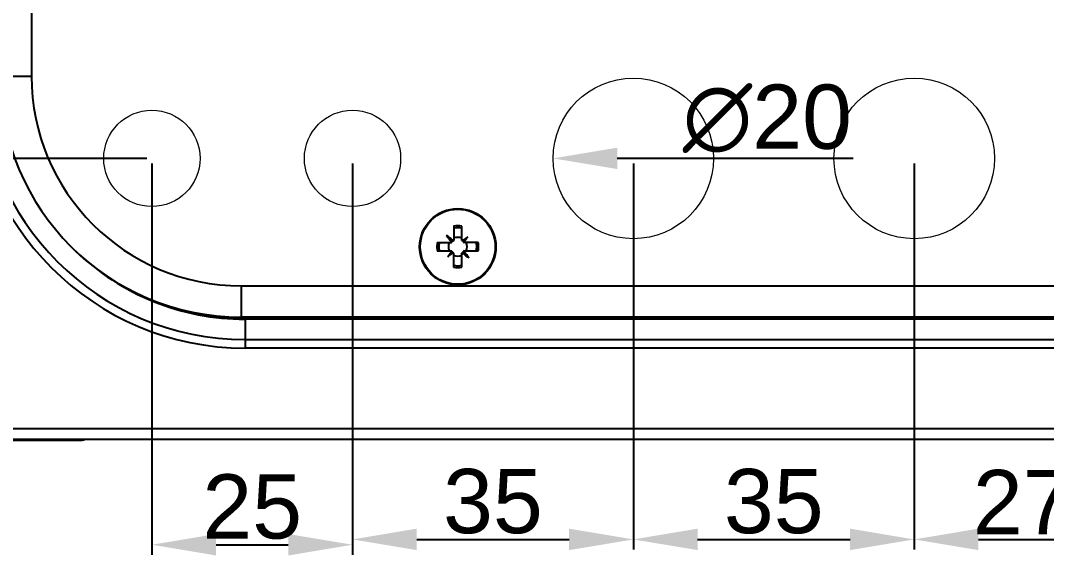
# Model space of a CAD drawing. Header units: millimetres. Extents: x 46697 to 51381, y 25488 to 34806.
# Drawn here: x 50716 to 50843.8, y 28194.2 to 28260.8 of the extents above; entities that cross this region are included whole.
import ezdxf

# ---------------------------------------------------------------- set-up
doc = ezdxf.new("R2010")
doc.units = ezdxf.units.MM
doc.layers.add('000-KOTIRANJE', color=254, linetype='Continuous', lineweight=5)
doc.layers.add('000-PI-Oprema', color=30, linetype='Continuous', lineweight=5)
doc.layers.add('000-PI-ORMAR', color=51, linetype='Continuous')
doc.styles.get("Standard").update_dxf_attribs({"font": 'arial.ttf'})
doc.dimstyles.new('ISO-25-lb', dxfattribs={"dimtxt": 8, "dimasz": 8, "dimexe": 1.25, "dimexo": 0.625, "dimtad": 1, "dimdec": 1, "dimtxsty": 'Standard', "dimcen": 5, "dimadec": 0, "dimazin": 0, "dimtfac": 1, "dimtdec": 1, "dimtmove": 0, "dimatfit": 3, "dimfxl": 1, "dimarcsym": 0})

# ---------------------------------------------------------------- blocks, each defined once
blk = doc.blocks.new('NSYCRN325150_bottom')
at = {"layer": '000-PI-ORMAR'}
for p, q in [((49582.1, 30811.47), (49582.1, 30781.97)), ((49578.22, 30781.97), (49582.1, 30781.97)), ((49634.71, 30763.27), (49634.71, 30761.5)), ((49635.74, 30761.5), (49635.74, 30763.27)), ((49634.49, 30761.45), (49633.83, 30762.11)), ((49635.95, 30761.45), (49636.47, 30761.97)), ((49632.86, 30760.72), (49632.61, 30760.72)), ((49632.67, 30761.24), (49634.44, 30761.24)), ((49634.4, 30761.37), (49634.26, 30761.24)), ((49634.4, 30761.54), (49634.56, 30761.54)), ((49634.4, 30761.54), (49634.4, 30761.38)), ((49634.4, 30761.38), (49634.4, 30761.37)), ((49634.4, 30761.37), (49634.49, 30761.28)), ((49634.44, 30761.24), (49634.49, 30761.28)), ((49634.66, 30761.45), (49634.49, 30761.45)), ((49634.49, 30761.45), (49634.49, 30761.28)), ((49634.57, 30761.54), (49634.56, 30761.54)), ((49634.71, 30761.68), (49634.57, 30761.54)), ((49634.57, 30761.54), (49634.66, 30761.45)), ((49634.66, 30761.45), (49634.71, 30761.5)), ((49635.87, 30761.54), (49635.74, 30761.68)), ((49635.74, 30761.5), (49635.78, 30761.45)), ((49635.87, 30761.54), (49635.78, 30761.45)), ((49635.95, 30761.45), (49635.78, 30761.45)), ((49635.93, 30761.54), (49635.87, 30761.54)), ((49636.04, 30761.54), (49635.93, 30761.54)), ((49635.95, 30761.28), (49635.95, 30761.45)), ((49636.04, 30761.37), (49635.95, 30761.28)), ((49635.95, 30761.28), (49636, 30761.24)), ((49637.77, 30761.24), (49636, 30761.24)), ((49636.04, 30761.54), (49636.04, 30761.43)), ((49636.04, 30761.37), (49636.04, 30761.43)), ((49636.18, 30761.24), (49636.04, 30761.37)), ((49637.58, 30760.72), (49637.83, 30760.72)), ((49632.67, 30760.21), (49634.44, 30760.21)), ((49634.49, 30759.99), (49633.98, 30759.48)), ((49634.26, 30760.21), (49634.4, 30760.07)), ((49634.4, 30760.07), (49634.49, 30760.16)), ((49634.4, 30760.01), (49634.4, 30760.07)), ((49634.4, 30759.9), (49634.4, 30760.01)), ((49634.4, 30759.9), (49634.51, 30759.9)), ((49634.49, 30760.16), (49634.44, 30760.21)), ((49634.49, 30760.16), (49634.49, 30759.99)), ((49634.49, 30759.99), (49634.66, 30759.99)), ((49634.57, 30759.9), (49634.51, 30759.9)), ((49634.57, 30759.9), (49634.66, 30759.99)), ((49634.57, 30759.9), (49634.71, 30759.76)), ((49634.71, 30759.94), (49634.66, 30759.99)), ((49634.71, 30758.17), (49634.71, 30759.94)), ((49635.78, 30759.99), (49635.74, 30759.94)), ((49635.74, 30758.17), (49635.74, 30759.94)), ((49635.74, 30759.76), (49635.87, 30759.9)), ((49635.87, 30759.9), (49635.78, 30759.99)), ((49635.78, 30759.99), (49635.95, 30759.99)), ((49635.88, 30759.9), (49635.87, 30759.9)), ((49636.04, 30759.9), (49635.88, 30759.9)), ((49636, 30760.21), (49635.95, 30760.16)), ((49636.04, 30760.07), (49635.95, 30760.16)), ((49635.95, 30759.99), (49635.95, 30760.16)), ((49635.95, 30759.99), (49636.61, 30759.33)), ((49636, 30760.21), (49637.77, 30760.21)), ((49636.04, 30760.07), (49636.18, 30760.21)), ((49636.04, 30760.07), (49636.04, 30760.06)), ((49636.04, 30760.06), (49636.04, 30759.9)), ((49608.22, 30755.85), (49608.22, 30751.97)), ((49608.22, 30755.85), (49756.22, 30755.85)), ((49756.22, 30751.97), (49608.22, 30751.97)), ((49608.72, 30751.76), (49608.72, 30748.1)), ((49608.72, 30751.76), (49755.72, 30751.76)), ((49755.72, 30751.69), (49608.72, 30751.69)), ((49608.72, 30749.16), (49755.72, 30749.16)), ((49755.72, 30748.1), (49608.72, 30748.1)), ((49557.22, 30738.07), (49806.02, 30738.07)), ((49805.87, 30736.72), (49559.42, 30736.72)), ((49576.3, 30736.62), (49588.14, 30736.62))]:
    blk.add_line(p, q, dxfattribs=at)
for radius in [4.75, 4.67]:
    blk.add_circle((49635.22, 30760.72), radius, dxfattribs=at)
for centre, radius, start, end in [((49608.72, 30782.22), 34.12, 180, 270), ((49608.72, 30782.22), 33.06, 180, 270), ((49608.22, 30781.97), 30, 180, 270), ((49608.22, 30781.97), 26.12, 180, 270), ((49635.22, 30760.93), 2.39, 77.579, 102.421), ((49626.91, 30752.47), 11.87, 49.8549, 54.3133), ((49643.36, 30768.95), 11.73, 215.6598, 220.1721), ((49635.22, 30760.91), 2.17, 76.2841, 103.7159), ((49643.51, 30752.5), 11.8, 126.666, 129.9788), ((49626.92, 30769.07), 11.9, 320.0351, 323.3202), ((49635.02, 30760.72), 2.4, 167.5983, 179.9804), ((49635.02, 30760.72), 2.4, 180.0183, 192.4029), ((49635.04, 30760.72), 2.18, 166.2955, 179.9897), ((49635.04, 30760.72), 2.18, 180.0103, 193.7044), ((49635.22, 30760.72), 1.17, 153.8852, 206.1148), ((49635.22, 30760.72), 1.17, 63.8852, 116.1148), ((49635.22, 30760.72), 1.17, 333.8852, 26.1148), ((49635.4, 30760.72), 2.18, 0.0103, 13.7046), ((49635.4, 30760.72), 2.18, 346.2954, 359.9894), ((49635.42, 30760.72), 2.4, 0.0196, 12.4018), ((49635.42, 30760.72), 2.4, 347.5978, 359.9802), ((49608.72, 30782.22), 30.53, 226.0952, 270), ((49643.51, 30752.37), 11.89, 140.0346, 143.3206), ((49626.93, 30768.94), 11.8, 306.6662, 309.9785), ((49635.22, 30760.72), 1.17, 243.8852, 296.1148), ((49643.53, 30768.96), 11.86, 229.8529, 234.3152), ((49627.08, 30752.49), 11.73, 35.6597, 40.1721), ((49635.22, 30760.53), 2.17, 256.286, 283.714), ((49635.22, 30760.51), 2.39, 257.5768, 282.4232), ((49608.72, 30782.22), 30.46, 242.0222, 270), ((49588.14, 30738.62), 2, 270, 286.5817)]:
    blk.add_arc(centre, radius, start, end, dxfattribs=at)
blk = doc.blocks.new('*U318')
at = {"layer": '000-PI-Oprema', "ltscale": 0.25}
blk.add_circle((0, 0), 6, dxfattribs=at)
blk = doc.blocks.new('*U319')
at = {"layer": '000-PI-Oprema', "color": 0, "linetype": 'ByBlock', "lineweight": -2, "transparency": 16777216}
for p in [(0, 0), (25, 0)]:
    blk.add_blockref('*U318', p, dxfattribs=at)
blk = doc.blocks.new('*D335')
at = {"layer": '000-KOTIRANJE', "color": 0, "linetype": 'Continuous', "lineweight": -2, "ltscale": 0.25, "transparency": 16777216}
for p, q in [((50732.34, 28242.99), (50732.34, 28194.26)), ((50757.34, 28242.99), (50757.34, 28194.26)), ((50740.34, 28195.51), (50749.34, 28195.51))]:
    blk.add_line(p, q, dxfattribs=at)
at = {"layer": '000-KOTIRANJE', "color": 0, "ltscale": 0.25, "transparency": 16777216}
for points in [[(50740.34, 28196.84), (50740.34, 28194.17), (50732.34, 28195.51)], [(50749.34, 28196.84), (50749.34, 28194.17), (50757.34, 28195.51)]]:
    blk.add_solid(points, dxfattribs=at)
at = {"layer": 'Defpoints', "color": 0, "ltscale": 0.25, "transparency": 16777216}
for p in [(50732.34, 28243.61), (50757.34, 28243.61), (50757.34, 28195.51)]:
    blk.add_point(p, dxfattribs=at)
at = {"layer": '000-KOTIRANJE', "color": 0, "ltscale": 0.25, "transparency": 16777216, "insert": (50744.84, 28200.22), "char_height": 8, "attachment_point": 5}
blk.add_mtext('25', dxfattribs=at)
blk = doc.blocks.new('*D336')
at = {"layer": '000-KOTIRANJE', "color": 0, "linetype": 'Continuous', "lineweight": -2, "ltscale": 0.25, "transparency": 16777216}
for p, q in [((50757.34, 28242.99), (50757.34, 28194.92)), ((50792.34, 28242.99), (50792.34, 28194.92)), ((50765.34, 28196.17), (50784.34, 28196.17))]:
    blk.add_line(p, q, dxfattribs=at)
at = {"layer": '000-KOTIRANJE', "color": 0, "ltscale": 0.25, "transparency": 16777216}
for points in [[(50765.34, 28197.51), (50765.34, 28194.84), (50757.34, 28196.17)], [(50784.34, 28197.51), (50784.34, 28194.84), (50792.34, 28196.17)]]:
    blk.add_solid(points, dxfattribs=at)
at = {"layer": 'Defpoints', "color": 0, "ltscale": 0.25, "transparency": 16777216}
for p in [(50757.34, 28243.61), (50792.34, 28243.61), (50792.34, 28196.17)]:
    blk.add_point(p, dxfattribs=at)
at = {"layer": '000-KOTIRANJE', "color": 0, "ltscale": 0.25, "transparency": 16777216, "insert": (50774.84, 28200.89), "char_height": 8, "attachment_point": 5}
blk.add_mtext('35', dxfattribs=at)
blk = doc.blocks.new('*D337')
at = {"layer": '000-KOTIRANJE', "color": 0, "linetype": 'Continuous', "lineweight": -2, "ltscale": 0.25, "transparency": 16777216}
for p, q in [((50792.34, 28242.99), (50792.34, 28194.92)), ((50827.34, 28242.99), (50827.34, 28194.92)), ((50800.34, 28196.17), (50819.34, 28196.17))]:
    blk.add_line(p, q, dxfattribs=at)
at = {"layer": '000-KOTIRANJE', "color": 0, "ltscale": 0.25, "transparency": 16777216}
for points in [[(50800.34, 28197.51), (50800.34, 28194.84), (50792.34, 28196.17)], [(50819.34, 28197.51), (50819.34, 28194.84), (50827.34, 28196.17)]]:
    blk.add_solid(points, dxfattribs=at)
at = {"layer": 'Defpoints', "color": 0, "ltscale": 0.25, "transparency": 16777216}
for p in [(50792.34, 28243.61), (50827.34, 28243.61), (50827.34, 28196.17)]:
    blk.add_point(p, dxfattribs=at)
at = {"layer": '000-KOTIRANJE', "color": 0, "ltscale": 0.25, "transparency": 16777216, "insert": (50809.84, 28200.89), "char_height": 8, "attachment_point": 5}
blk.add_mtext('35', dxfattribs=at)
blk = doc.blocks.new('*D341')
at = {"layer": '000-KOTIRANJE', "color": 0, "linetype": 'Continuous', "lineweight": -2, "ltscale": 0.25, "transparency": 16777216}
for p, q in [((50703.08, 28291.61), (50703.08, 28299.61)), ((50746.72, 28283.61), (50701.83, 28283.61)), ((50703.08, 28283.61), (50703.08, 28268.61)), ((50716.72, 28268.61), (50701.83, 28268.61)), ((50703.08, 28260.61), (50703.08, 28252.61))]:
    blk.add_line(p, q, dxfattribs=at)
at = {"layer": '000-KOTIRANJE', "color": 0, "ltscale": 0.25, "transparency": 16777216}
for points in [[(50701.75, 28291.61), (50704.41, 28291.61), (50703.08, 28283.61)], [(50701.75, 28260.61), (50704.41, 28260.61), (50703.08, 28268.61)]]:
    blk.add_solid(points, dxfattribs=at)
at = {"layer": 'Defpoints', "color": 0, "ltscale": 0.25, "transparency": 16777216}
for p in [(50747.34, 28283.61), (50703.08, 28268.61), (50717.34, 28268.61)]:
    blk.add_point(p, dxfattribs=at)
at = {"layer": '000-KOTIRANJE', "color": 0, "ltscale": 0.25, "transparency": 16777216, "insert": (50698.37, 28276.11), "char_height": 8, "attachment_point": 5, "rotation": 90}
blk.add_mtext('15', dxfattribs=at)
blk = doc.blocks.new('*D366')
at = {"layer": '000-KOTIRANJE', "color": 0, "linetype": 'Continuous', "lineweight": -2, "ltscale": 0.25, "transparency": 16777216}
for p, q in [((50854.39, 28247.86), (50854.39, 28194.92)), ((50827.34, 28242.99), (50827.34, 28194.92)), ((50835.34, 28196.17), (50846.39, 28196.17))]:
    blk.add_line(p, q, dxfattribs=at)
at = {"layer": '000-KOTIRANJE', "color": 0, "ltscale": 0.25, "transparency": 16777216}
for points in [[(50835.34, 28197.51), (50835.34, 28194.84), (50827.34, 28196.17)], [(50846.39, 28197.51), (50846.39, 28194.84), (50854.39, 28196.17)]]:
    blk.add_solid(points, dxfattribs=at)
at = {"layer": 'Defpoints', "color": 0, "ltscale": 0.25, "transparency": 16777216}
for p in [(50854.39, 28248.48), (50827.34, 28243.61), (50854.39, 28196.17)]:
    blk.add_point(p, dxfattribs=at)
at = {"layer": '000-KOTIRANJE', "color": 0, "ltscale": 0.25, "transparency": 16777216, "insert": (50840.87, 28200.82), "char_height": 8, "attachment_point": 5}
blk.add_mtext('27', dxfattribs=at)
blk = doc.blocks.new('*D368')
at = {"layer": '000-KOTIRANJE', "color": 0, "linetype": 'Continuous', "lineweight": -2, "ltscale": 0.25, "transparency": 16777216}
for p, q in [((50716.72, 28268.61), (50701.83, 28268.61)), ((50703.08, 28260.61), (50703.08, 28251.61)), ((50731.72, 28243.61), (50701.83, 28243.61))]:
    blk.add_line(p, q, dxfattribs=at)
at = {"layer": '000-KOTIRANJE', "color": 0, "ltscale": 0.25, "transparency": 16777216}
for points in [[(50701.75, 28260.61), (50704.41, 28260.61), (50703.08, 28268.61)], [(50701.75, 28251.61), (50704.41, 28251.61), (50703.08, 28243.61)]]:
    blk.add_solid(points, dxfattribs=at)
at = {"layer": 'Defpoints', "color": 0, "ltscale": 0.25, "transparency": 16777216}
for p in [(50717.34, 28268.61), (50703.08, 28243.61), (50732.34, 28243.61)]:
    blk.add_point(p, dxfattribs=at)
at = {"layer": '000-KOTIRANJE', "color": 0, "ltscale": 0.25, "transparency": 16777216, "insert": (50698.37, 28256.11), "char_height": 8, "attachment_point": 5, "rotation": 90}
blk.add_mtext('25', dxfattribs=at)
blk = doc.blocks.new('*D403')
at = {"layer": '000-KOTIRANJE', "color": 0, "linetype": 'Continuous', "lineweight": -2, "ltscale": 0.25, "transparency": 16777216}
blk.add_line((50819.73, 28243.61), (50790.34, 28243.61), dxfattribs=at)
at = {"layer": '000-KOTIRANJE', "color": 0, "ltscale": 0.25, "transparency": 16777216}
blk.add_solid([(50790.34, 28244.94), (50790.34, 28242.28), (50782.34, 28243.61)], dxfattribs=at)
at = {"layer": 'Defpoints', "color": 0, "ltscale": 0.25, "transparency": 16777216}
for p in [(50782.34, 28243.61), (50802.34, 28243.61)]:
    blk.add_point(p, dxfattribs=at)
at = {"layer": '000-KOTIRANJE', "color": 0, "ltscale": 0.25, "transparency": 16777216, "insert": (50809.04, 28248.54), "char_height": 8, "attachment_point": 5}
blk.add_mtext('∅20', dxfattribs=at)

msp = doc.modelspace()

# ---------------------------------------------------------------- linework, layer by layer
at = {"layer": '000-PI-Oprema', "ltscale": 0.25}
for centre in [(50792.34, 28243.61), (50827.34, 28243.61)]:
    msp.add_circle(centre, 10, dxfattribs=at)

# ---------------------------------------------------------------- block references
at = {"layer": '000-PI-Oprema'}
msp.add_blockref('*U319', (50732.34, 28243.61), dxfattribs=at)
at = {"layer": '000-PI-ORMAR'}
msp.add_blockref('NSYCRN325150_bottom', (1135.24, -2528.11), dxfattribs=at)

# ---------------------------------------------------------------- dimensions: what is measured, and where the dimension line sits
at = {"layer": '000-KOTIRANJE', "ltscale": 0.25}
for base, p1, p2, picture, middle in [((50703.08, 28268.61), (50747.34, 28283.61), (50717.34, 28268.61), '*D341', (50698.37, 28276.11)), ((50703.08, 28243.61), (50717.34, 28268.61), (50732.34, 28243.61), '*D368', (50698.37, 28256.11))]:
    dim = msp.add_linear_dim(base=base, p1=p1, p2=p2, angle=90, dimstyle='ISO-25-lb', dxfattribs=at)
    dim.commit()
    dim.dimension.update_dxf_attribs({"geometry": picture, "text_midpoint": middle})
dim = msp.add_diameter_dim_2p(p1=(50802.34, 28243.61), p2=(50782.34, 28243.61), dimstyle='ISO-25-lb', dxfattribs=at)
dim.commit()
dim.dimension.update_dxf_attribs({"geometry": '*D403', "text_midpoint": (50809.04, 28243.61), "dimtype": 163})
for base, p1, p2, picture, middle in [((50854.3921, 28196.1739), (50827.3446, 28243.6105), (50854.3921, 28248.4831), '*D366', (50840.8683, 28200.8153)), ((50757.34, 28195.51), (50732.34, 28243.61), (50757.34, 28243.61), '*D335', (50744.84, 28200.22)), ((50792.34, 28196.17), (50757.34, 28243.61), (50792.34, 28243.61), '*D336', (50774.84, 28200.89)), ((50827.34, 28196.17), (50792.34, 28243.61), (50827.34, 28243.61), '*D337', (50809.84, 28200.89))]:
    dim = msp.add_linear_dim(base=base, p1=p1, p2=p2, dimstyle='ISO-25-lb', dxfattribs=at)
    dim.commit()
    dim.dimension.update_dxf_attribs({"geometry": picture, "text_midpoint": middle})

doc.saveas('drawing.dxf')
